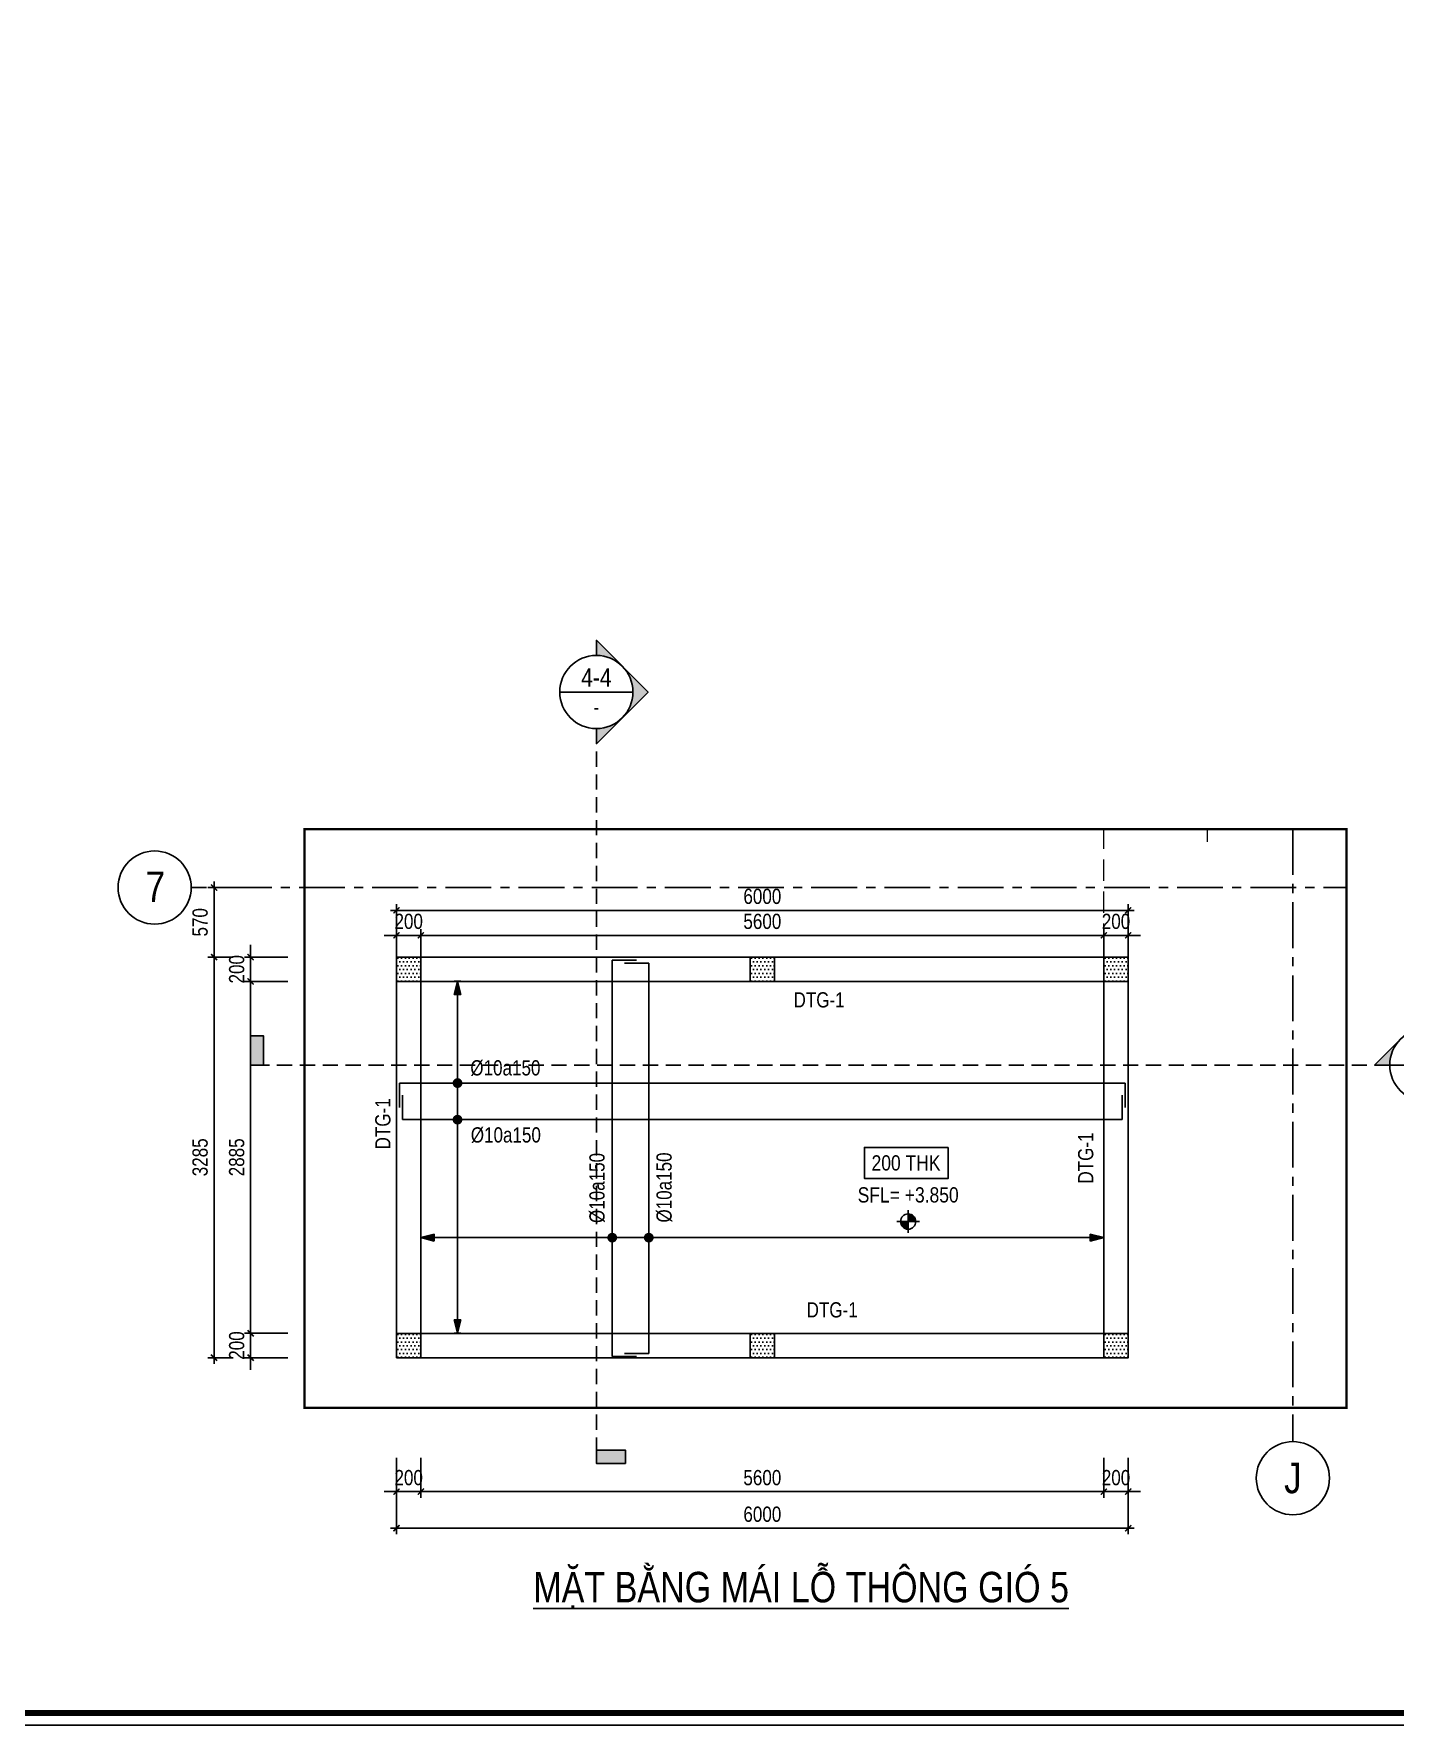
# Model space of a CAD drawing. Header units: millimetres. Extents: x -3582679 to -3542129, y 680309 to 797609.
# Drawn here: x -3570958 to -3559795, y 739709 to 753577 of the extents above; entities that cross this region are included whole.
import ezdxf
from ezdxf.enums import TextEntityAlignment as Align

# ---------------------------------------------------------------- set-up
doc = ezdxf.new("R2010")
doc.units = ezdxf.units.MM
doc.header["$LTSCALE"] = 100
doc.header["$MEASUREMENT"] = 0
for name, pattern in [('BLOCK A - CHI TIET THANG 4$0$HIDDEN', [0.375, 0.25, -0.125]), ('BLOCK B - CHI TIET THANG 5$0$$0$HIDDEN', [0.375, 0.25, -0.125]), ('CENTER', [2, 1.25, -0.25, 0.25, -0.25]), ('HIDDEN', [0.375, 0.25, -0.125])]:
    doc.linetypes.add(name, pattern=pattern)
doc.layers.get('0').update_dxf_attribs({"lineweight": 9})
doc.layers.add("'S_General_Hidden_1 Thin", color=1, linetype='HIDDEN', lineweight=18)
for name, color, linetype in [('01PM. TEXT A', 3, 'Continuous'), ('02PM. TEXT B', 4, 'Continuous'), ('03PM. TEXT C', 1, 'Continuous'), ('04PM. THIN', 7, 'Continuous'), ('05PM. FRAME', 4, 'Continuous'), ('07PM. WACO', 6, 'Continuous'), ('11PM. DIM', 2, 'Continuous'), ('12PM. GRID', 8, 'CENTER'), ('13PM. HATCH', 8, 'Continuous'), ('BLOCK A - CHI TIET THANG 4$0$Ky hieu Truc', 1, 'Continuous'), ('S-Hatch', 8, 'Continuous')]:
    doc.layers.add(name, color=color, linetype=linetype)
doc.styles.add('[PMDC2013]STYLE', font='arial.ttf', dxfattribs={"width": 0.8})
doc.styles.add('BLOCK A - CHI TIET THANG 1$0$VNI-HelveC', font='VHELVCN_0.TTF')
doc.styles.add('BLOCK A - CHI TIET THANG 4$0$VNI-HelveC', font='VHELVCN_0.TTF')
doc.styles.add('BLOCK B - CHI TIET THANG 5$0$$0$Title Block Bold', font='VHELVEB_0.TTF')
doc.styles.add('BLOCK B - CHI TIET THANG 5$0$VNI-HelveCB', font='VHELVCB_0.TTF')
doc.styles.add('ISOCP', font='Isocp.shx', dxfattribs={"bigfont": 'as_sym.shx'})
doc.styles.add('TB', font='arial.ttf', dxfattribs={"width": 0.8})
doc.styles.add('TTP-HelCon', font='VHELVCN_0.TTF')
doc.dimstyles.new('20', dxfattribs={"dimtxt": 250, "dimasz": 200, "dimexe": 250, "dimexo": 0, "dimgap": 100, "dimtad": 1, "dimdec": 0, "dimlfac": 0.2, "dimzin": 0, "dimdsep": 46, "dimtxsty": '[PMDC2013]STYLE', "dimblk": 'TICK', "dimcen": 0, "dimdle": 300, "dimclrd": 2, "dimclre": 2, "dimclrt": 4, "dimadec": 0, "dimazin": 0, "dimtfac": 0.004, "dimtdec": 0, "dimtix": 1, "dimtmove": 2, "dimatfit": 3, "dimldrblk": 'TICK', "dimfxl": 1, "dimtvp": 0.8, "dimtolj": 1, "dimtzin": 0, "dimarcsym": 0})

# ---------------------------------------------------------------- blocks, each defined once
blk = doc.blocks.new('CHG_XX_Khung ten')
blk.add_lwpolyline([(15, 579), (826, 579), (826, 15), (15, 15)], close=True)
at = {"color": 4, "linetype": 'Continuous', "const_width": 1}
blk.add_lwpolyline([(17, 577), (824, 577), (824, 17), (17, 17)], close=True, dxfattribs=at)
blk = doc.blocks.new('BLOCK A - CHI TIET THANG 4$0$HTT-Grid')
at = {"layer": '05PM. FRAME', "linetype": 'ByBlock', "lineweight": -2}
blk.add_line((0, -2.5), (0, 0), dxfattribs=at)
blk.add_circle((0, -8.5), 6, dxfattribs=at)
at = {"layer": '03PM. TEXT C', "linetype": 'ByBlock', "lineweight": -2, "style": 'BLOCK A - CHI TIET THANG 4$0$VNI-HelveC'}
blk.add_attdef('GRID', text='', height=5, dxfattribs=at).set_placement((0, -8.5), align=Align.MIDDLE)
blk = doc.blocks.new('TICK')
at = {"color": 0, "linetype": 'ByBlock'}
blk.add_line((1, 0), (-1, 0), dxfattribs=at)
at = {"color": 7, "linetype": 'ByBlock', "const_width": 0.25}
blk.add_lwpolyline([(-0.5, -0.5), (0.5, 0.5)], dxfattribs=at)
blk = doc.blocks.new('*D280')
at = {"layer": '11PM. DIM', "color": 2, "lineweight": -2, "ltscale": 0.3, "transparency": 16777216}
for p, q in [((-3569180, 746057), (-3569180, 746107)), ((-3568876, 746007), (-3569230, 746007)), ((-3569180, 746007), (-3569180, 745807)), ((-3568876, 745807), (-3569230, 745807)), ((-3569180, 745757), (-3569180, 745707))]:
    blk.add_line(p, q, dxfattribs=at)
at = {"layer": '11PM. DIM', "color": 2, "lineweight": -2, "ltscale": 0.3, "transparency": 16777216, "xscale": 50, "yscale": 50, "zscale": 50}
for p, rotation in [((-3569180, 746007), 270), ((-3569180, 745807), 90)]:
    blk.add_blockref('TICK', p, dxfattribs=dict(at, rotation=rotation))
at = {"layer": '11PM. DIM', "color": 4, "ltscale": 0.3, "transparency": 16777216, "insert": (-3569294, 745907), "char_height": 125, "attachment_point": 5, "rotation": 90, "style": '[PMDC2013]STYLE'}
blk.add_mtext('\\A1;200', dxfattribs=at)
blk = doc.blocks.new('*D281')
at = {"layer": '11PM. DIM', "color": 2, "lineweight": -2, "ltscale": 0.3, "transparency": 16777216}
for p, q in [((-3568876, 745807), (-3569230, 745807)), ((-3569180, 745757), (-3569180, 742972)), ((-3568876, 742922), (-3569230, 742922))]:
    blk.add_line(p, q, dxfattribs=at)
at = {"layer": '11PM. DIM', "color": 2, "lineweight": -2, "ltscale": 0.3, "transparency": 16777216, "xscale": 50, "yscale": 50, "zscale": 50}
for p, rotation in [((-3569180, 745807), 90), ((-3569180, 742922), 270)]:
    blk.add_blockref('TICK', p, dxfattribs=dict(at, rotation=rotation))
at = {"layer": '11PM. DIM', "color": 4, "ltscale": 0.3, "transparency": 16777216, "insert": (-3569294, 744365), "char_height": 125, "attachment_point": 5, "rotation": 90, "style": '[PMDC2013]STYLE'}
blk.add_mtext('\\A1;\\A1;2885', dxfattribs=at)
blk = doc.blocks.new('*D282')
at = {"layer": '11PM. DIM', "color": 2, "lineweight": -2, "ltscale": 0.3, "transparency": 16777216}
for p, q in [((-3568876, 742922), (-3569230, 742922)), ((-3569180, 742972), (-3569180, 743022)), ((-3569180, 742922), (-3569180, 742722)), ((-3568876, 742722), (-3569230, 742722)), ((-3569180, 742672), (-3569180, 742622))]:
    blk.add_line(p, q, dxfattribs=at)
at = {"layer": '11PM. DIM', "color": 2, "lineweight": -2, "ltscale": 0.3, "transparency": 16777216, "xscale": 50, "yscale": 50, "zscale": 50}
for p, rotation in [((-3569180, 742922), 270), ((-3569180, 742722), 90)]:
    blk.add_blockref('TICK', p, dxfattribs=dict(at, rotation=rotation))
at = {"layer": '11PM. DIM', "color": 4, "ltscale": 0.3, "transparency": 16777216, "insert": (-3569294, 742822), "char_height": 125, "attachment_point": 5, "rotation": 90, "style": '[PMDC2013]STYLE'}
blk.add_mtext('\\A1;200', dxfattribs=at)
blk = doc.blocks.new('*D283')
at = {"layer": '11PM. DIM', "color": 2, "lineweight": -2, "ltscale": 0.3, "transparency": 16777216}
for p, q in [((-3569323, 746007), (-3569530, 746007)), ((-3569480, 745957), (-3569480, 742772)), ((-3569323, 742722), (-3569530, 742722))]:
    blk.add_line(p, q, dxfattribs=at)
at = {"layer": '11PM. DIM', "color": 2, "lineweight": -2, "ltscale": 0.3, "transparency": 16777216, "xscale": 50, "yscale": 50, "zscale": 50}
for p, rotation in [((-3569480, 746007), 90), ((-3569480, 742722), 270)]:
    blk.add_blockref('TICK', p, dxfattribs=dict(at, rotation=rotation))
at = {"layer": '11PM. DIM', "color": 4, "ltscale": 0.3, "transparency": 16777216, "insert": (-3569594, 744365), "char_height": 125, "attachment_point": 5, "rotation": 90, "style": '[PMDC2013]STYLE'}
blk.add_mtext('\\A1;3285', dxfattribs=at)
blk = doc.blocks.new('*D284')
at = {"layer": '11PM. DIM', "color": 2, "lineweight": -2, "ltscale": 0.3, "transparency": 16777216}
for p, q in [((-3569323, 746577), (-3569530, 746577)), ((-3569480, 746057), (-3569480, 746527)), ((-3569323, 746007), (-3569530, 746007))]:
    blk.add_line(p, q, dxfattribs=at)
at = {"layer": '11PM. DIM', "color": 2, "lineweight": -2, "ltscale": 0.3, "transparency": 16777216, "xscale": 50, "yscale": 50, "zscale": 50}
for p, rotation in [((-3569480, 746577), 90), ((-3569480, 746007), 270)]:
    blk.add_blockref('TICK', p, dxfattribs=dict(at, rotation=rotation))
at = {"layer": '11PM. DIM', "color": 4, "ltscale": 0.3, "transparency": 16777216, "insert": (-3569594, 746292), "char_height": 125, "attachment_point": 5, "rotation": 90, "style": '[PMDC2013]STYLE'}
blk.add_mtext('\\A1;570', dxfattribs=at)
blk = doc.blocks.new('*U49')
h = blk.add_hatch(color=256)
edge = h.paths.add_edge_path()
edge.add_line((0, -600), (0, -849))
edge.add_line((0, -849), (849, 0))
edge.add_line((849, 0), (0, 849))
edge.add_line((0, 849), (0, 600))
edge.add_arc((0, 0), 600, -90, 90, ccw=False)
blk.add_hatch(color=256).paths.add_polyline_path([(480, -12650), (480, -12435), (0, -12435), (0, -12650)])
blk.add_line((-600, 0), (600, 0))
at = {"linetype": 'BLOCK B - CHI TIET THANG 5$0$$0$HIDDEN', "ltscale": 10}
blk.add_line((0, -600), (0, -12650), dxfattribs=at)
blk.add_lwpolyline([(0, -600), (0, -849), (849, 0), (0, 849), (0, 600, -1)], format="xyb", close=True)
blk.add_lwpolyline([(480, -12650), (480, -12435), (0, -12435), (0, -12650)], close=True)
blk.add_circle((0, 0), 600)
at = {"style": 'BLOCK B - CHI TIET THANG 5$0$$0$Title Block Bold', "flags": 8}
blk.add_attdef('VIEWNUMBER', text='', height=300, dxfattribs=at).set_placement((0, 0), align=Align.BOTTOM_CENTER)
blk.add_attdef('DRAWINGREFERENCE', text='', height=250, dxfattribs=at).set_placement((0, -120), align=Align.TOP_CENTER)
blk = doc.blocks.new('*U279')
h = blk.add_hatch(color=256)
edge = h.paths.add_edge_path()
edge.add_line((-600, 0), (-849, 0))
edge.add_line((-849, 0), (0, 849))
edge.add_line((0, 849), (849, 0))
edge.add_line((849, 0), (600, 0))
edge.add_arc((0, 0), 600, 360, 540)
blk.add_hatch(color=256).paths.add_polyline_path([(-19285, 480), (-19071, 480), (-19071, 0), (-19285, 0)])
at = {"linetype": 'BLOCK B - CHI TIET THANG 5$0$$0$HIDDEN', "ltscale": 10}
blk.add_line((-600, 0), (-19285, 0), dxfattribs=at)
blk.add_line((-600, 0), (600, 0))
blk.add_lwpolyline([(-600, 0), (-849, 0), (0, 849), (849, 0), (600, 0, 1)], format="xyb", close=True)
blk.add_lwpolyline([(-19285, 480), (-19071, 480), (-19071, 0), (-19285, 0)], close=True)
blk.add_circle((0, 0), 600)
at = {"style": 'BLOCK B - CHI TIET THANG 5$0$$0$Title Block Bold', "flags": 8}
blk.add_attdef('VIEWNUMBER', text='', height=300, dxfattribs=at).set_placement((0, 0), align=Align.BOTTOM_CENTER)
blk.add_attdef('DRAWINGREFERENCE', text='', height=250, dxfattribs=at).set_placement((0, -120), align=Align.TOP_CENTER)
blk = doc.blocks.new('*D285')
at = {"layer": '11PM. DIM', "color": 2, "lineweight": -2, "ltscale": 0.3, "transparency": 16777216}
for p, q in [((-3567984, 741901), (-3567984, 741574)), ((-3567784, 741901), (-3567784, 741574)), ((-3568034, 741624), (-3568084, 741624)), ((-3567984, 741624), (-3567784, 741624)), ((-3567734, 741624), (-3567684, 741624))]:
    blk.add_line(p, q, dxfattribs=at)
at = {"layer": '11PM. DIM', "color": 2, "lineweight": -2, "ltscale": 0.3, "transparency": 16777216, "xscale": 50, "yscale": 50, "zscale": 50}
blk.add_blockref('TICK', (-3567984, 741624), dxfattribs=at)
at = {"layer": '11PM. DIM', "color": 2, "lineweight": -2, "ltscale": 0.3, "transparency": 16777216, "xscale": 50, "yscale": 50, "zscale": 50, "rotation": 180}
blk.add_blockref('TICK', (-3567784, 741624), dxfattribs=at)
at = {"layer": '11PM. DIM', "color": 4, "ltscale": 0.3, "transparency": 16777216, "insert": (-3567884, 741738), "char_height": 125, "attachment_point": 5, "style": '[PMDC2013]STYLE'}
blk.add_mtext('\\A1;200', dxfattribs=at)
blk = doc.blocks.new('*D286')
at = {"layer": '11PM. DIM', "color": 2, "lineweight": -2, "ltscale": 0.3, "transparency": 16777216}
for p, q in [((-3567784, 741901), (-3567784, 741574)), ((-3562184, 741901), (-3562184, 741574)), ((-3567734, 741624), (-3562234, 741624))]:
    blk.add_line(p, q, dxfattribs=at)
at = {"layer": '11PM. DIM', "color": 2, "lineweight": -2, "ltscale": 0.3, "transparency": 16777216, "xscale": 50, "yscale": 50, "zscale": 50, "rotation": 180}
blk.add_blockref('TICK', (-3567784, 741624), dxfattribs=at)
at = {"layer": '11PM. DIM', "color": 2, "lineweight": -2, "ltscale": 0.3, "transparency": 16777216, "xscale": 50, "yscale": 50, "zscale": 50}
blk.add_blockref('TICK', (-3562184, 741624), dxfattribs=at)
at = {"layer": '11PM. DIM', "color": 4, "ltscale": 0.3, "transparency": 16777216, "insert": (-3564984, 741738), "char_height": 125, "attachment_point": 5, "style": '[PMDC2013]STYLE'}
blk.add_mtext('\\A1;\\A1;5600', dxfattribs=at)
blk = doc.blocks.new('*D287')
at = {"layer": '11PM. DIM', "color": 2, "lineweight": -2, "ltscale": 0.3, "transparency": 16777216}
for p, q in [((-3562184, 741901), (-3562184, 741574)), ((-3561984, 741901), (-3561984, 741574)), ((-3562234, 741624), (-3562284, 741624)), ((-3562184, 741624), (-3561984, 741624)), ((-3561934, 741624), (-3561884, 741624))]:
    blk.add_line(p, q, dxfattribs=at)
at = {"layer": '11PM. DIM', "color": 2, "lineweight": -2, "ltscale": 0.3, "transparency": 16777216, "xscale": 50, "yscale": 50, "zscale": 50}
blk.add_blockref('TICK', (-3562184, 741624), dxfattribs=at)
at = {"layer": '11PM. DIM', "color": 2, "lineweight": -2, "ltscale": 0.3, "transparency": 16777216, "xscale": 50, "yscale": 50, "zscale": 50, "rotation": 180}
blk.add_blockref('TICK', (-3561984, 741624), dxfattribs=at)
at = {"layer": '11PM. DIM', "color": 4, "ltscale": 0.3, "transparency": 16777216, "insert": (-3562084, 741738), "char_height": 125, "attachment_point": 5, "style": '[PMDC2013]STYLE'}
blk.add_mtext('\\A1;200', dxfattribs=at)
blk = doc.blocks.new('*D288')
at = {"layer": '11PM. DIM', "color": 2, "lineweight": -2, "ltscale": 0.3, "transparency": 16777216}
for p, q in [((-3567984, 741590), (-3567984, 741274)), ((-3561984, 741590), (-3561984, 741274)), ((-3567934, 741324), (-3562034, 741324))]:
    blk.add_line(p, q, dxfattribs=at)
at = {"layer": '11PM. DIM', "color": 2, "lineweight": -2, "ltscale": 0.3, "transparency": 16777216, "xscale": 50, "yscale": 50, "zscale": 50, "rotation": 180}
blk.add_blockref('TICK', (-3567984, 741324), dxfattribs=at)
at = {"layer": '11PM. DIM', "color": 2, "lineweight": -2, "ltscale": 0.3, "transparency": 16777216, "xscale": 50, "yscale": 50, "zscale": 50}
blk.add_blockref('TICK', (-3561984, 741324), dxfattribs=at)
at = {"layer": '11PM. DIM', "color": 4, "ltscale": 0.3, "transparency": 16777216, "insert": (-3564984, 741438), "char_height": 125, "attachment_point": 5, "style": '[PMDC2013]STYLE'}
blk.add_mtext('\\A1;6000', dxfattribs=at)
blk = doc.blocks.new('*D289')
at = {"layer": '11PM. DIM', "color": 2, "lineweight": -2, "ltscale": 0.3, "transparency": 16777216}
for p, q in [((-3567984, 745985), (-3567984, 746235)), ((-3567784, 745985), (-3567784, 746235)), ((-3568034, 746185), (-3568084, 746185)), ((-3567984, 746185), (-3567784, 746185)), ((-3567734, 746185), (-3567684, 746185))]:
    blk.add_line(p, q, dxfattribs=at)
at = {"layer": '11PM. DIM', "color": 2, "lineweight": -2, "ltscale": 0.3, "transparency": 16777216, "xscale": 50, "yscale": 50, "zscale": 50}
blk.add_blockref('TICK', (-3567984, 746185), dxfattribs=at)
at = {"layer": '11PM. DIM', "color": 2, "lineweight": -2, "ltscale": 0.3, "transparency": 16777216, "xscale": 50, "yscale": 50, "zscale": 50, "rotation": 180}
blk.add_blockref('TICK', (-3567784, 746185), dxfattribs=at)
at = {"layer": '11PM. DIM', "color": 4, "ltscale": 0.3, "transparency": 16777216, "insert": (-3567884, 746299), "char_height": 125, "attachment_point": 5, "style": '[PMDC2013]STYLE'}
blk.add_mtext('\\A1;200', dxfattribs=at)
blk = doc.blocks.new('*D290')
at = {"layer": '11PM. DIM', "color": 2, "lineweight": -2, "ltscale": 0.3, "transparency": 16777216}
for p, q in [((-3567784, 745985), (-3567784, 746235)), ((-3562184, 745985), (-3562184, 746235)), ((-3567734, 746185), (-3562234, 746185))]:
    blk.add_line(p, q, dxfattribs=at)
at = {"layer": '11PM. DIM', "color": 2, "lineweight": -2, "ltscale": 0.3, "transparency": 16777216, "xscale": 50, "yscale": 50, "zscale": 50, "rotation": 180}
blk.add_blockref('TICK', (-3567784, 746185), dxfattribs=at)
at = {"layer": '11PM. DIM', "color": 2, "lineweight": -2, "ltscale": 0.3, "transparency": 16777216, "xscale": 50, "yscale": 50, "zscale": 50}
blk.add_blockref('TICK', (-3562184, 746185), dxfattribs=at)
at = {"layer": '11PM. DIM', "color": 4, "ltscale": 0.3, "transparency": 16777216, "insert": (-3564984, 746299), "char_height": 125, "attachment_point": 5, "style": '[PMDC2013]STYLE'}
blk.add_mtext('\\A1;5600', dxfattribs=at)
blk = doc.blocks.new('*D291')
at = {"layer": '11PM. DIM', "color": 2, "lineweight": -2, "ltscale": 0.3, "transparency": 16777216}
for p, q in [((-3562184, 745985), (-3562184, 746235)), ((-3561984, 745985), (-3561984, 746235)), ((-3562234, 746185), (-3562284, 746185)), ((-3562184, 746185), (-3561984, 746185)), ((-3561934, 746185), (-3561884, 746185))]:
    blk.add_line(p, q, dxfattribs=at)
at = {"layer": '11PM. DIM', "color": 2, "lineweight": -2, "ltscale": 0.3, "transparency": 16777216, "xscale": 50, "yscale": 50, "zscale": 50}
blk.add_blockref('TICK', (-3562184, 746185), dxfattribs=at)
at = {"layer": '11PM. DIM', "color": 2, "lineweight": -2, "ltscale": 0.3, "transparency": 16777216, "xscale": 50, "yscale": 50, "zscale": 50, "rotation": 180}
blk.add_blockref('TICK', (-3561984, 746185), dxfattribs=at)
at = {"layer": '11PM. DIM', "color": 4, "ltscale": 0.3, "transparency": 16777216, "insert": (-3562084, 746299), "char_height": 125, "attachment_point": 5, "style": '[PMDC2013]STYLE'}
blk.add_mtext('\\A1;200', dxfattribs=at)
blk = doc.blocks.new('*D292')
at = {"layer": '11PM. DIM', "color": 2, "lineweight": -2, "ltscale": 0.3, "transparency": 16777216}
for p, q in [((-3567984, 746219), (-3567984, 746440)), ((-3562034, 746390), (-3567934, 746390)), ((-3561984, 746219), (-3561984, 746440))]:
    blk.add_line(p, q, dxfattribs=at)
at = {"layer": '11PM. DIM', "color": 2, "lineweight": -2, "ltscale": 0.3, "transparency": 16777216, "xscale": 50, "yscale": 50, "zscale": 50, "rotation": 180}
blk.add_blockref('TICK', (-3567984, 746390), dxfattribs=at)
at = {"layer": '11PM. DIM', "color": 2, "lineweight": -2, "ltscale": 0.3, "transparency": 16777216, "xscale": 50, "yscale": 50, "zscale": 50}
blk.add_blockref('TICK', (-3561984, 746390), dxfattribs=at)
at = {"layer": '11PM. DIM', "color": 4, "ltscale": 0.3, "transparency": 16777216, "insert": (-3564984, 746504), "char_height": 125, "attachment_point": 5, "style": '[PMDC2013]STYLE'}
blk.add_mtext('\\A1;6000', dxfattribs=at)
blk = doc.blocks.new('BLOCK A - CHI TIET THANG 1$0$13123123213')
at = {"linetype": 'ByBlock'}
h = blk.add_hatch(color=0, dxfattribs=at)
h.paths.add_polyline_path([(0, 1), (0, 0), (1, 0, 0.414214)])
h.paths.add_polyline_path([(0, 0), (-1, 0, 0.414214), (0, -1)])
at = {"color": 0, "linetype": 'ByBlock'}
for p, q in [((-1.5, 0), (1.5, 0)), ((0, -1.5), (0, 1.5))]:
    blk.add_line(p, q, dxfattribs=at)
blk.add_circle((0, 0), 1, dxfattribs=at)
at = {"color": 0, "linetype": 'ByBlock', "lineweight": -2, "style": 'BLOCK A - CHI TIET THANG 1$0$VNI-HelveC'}
for tag, p in [('TEXT1', (0, 10.5)), ('TEXT2', (0, 7)), ('TEXT3', (0, 3.5))]:
    blk.add_attdef(tag, text='', height=2, dxfattribs=at).set_placement(p, align=Align.MIDDLE_CENTER)
blk = doc.blocks.new('SLABTAG')
blk.add_lwpolyline([(5.76, 2.12), (-5.68, 2.12), (-5.68, -2.12), (5.76, -2.12)], close=True)
at = {"style": 'ISOCP'}
blk.add_attdef('SLABTTHK', text='', height=3, dxfattribs=at).set_placement((0, 0), align=Align.MIDDLE)
blk = doc.blocks.new('*U303')
at = {"layer": 'S-Hatch'}
h = blk.add_hatch(color=256, dxfattribs=at)
h.dxf.hatch_style = 1
h.paths.add_polyline_path([(-55, 2050), (55, 2050), (0, 2270)])
h = blk.add_hatch(color=256, dxfattribs=at)
h.dxf.hatch_style = 1
h.paths.add_polyline_path([(0, -3500), (55, -3280), (-55, -3280)])
at = {"linetype": 'ByBlock'}
for p, q in [((-900, 0), (-900, 400)), ((10900, 0), (10900, 400)), ((-900, 0), (10900, 0))]:
    blk.add_line(p, q, dxfattribs=at)
at = {"layer": 'S-Hatch'}
for p, q in [((-55, 2270), (55, 2270)), ((-55, 2050), (0, 2270)), ((0, 2270), (55, 2050)), ((-55, 2050), (55, 2050)), ((0, 2050), (0, -3280)), ((-55, -3280), (55, -3280)), ((-55, -3280), (0, -3500)), ((0, -3500), (55, -3280)), ((-55, -3500), (55, -3500))]:
    blk.add_line(p, q, dxfattribs=at)
at = {"layer": 'S-Hatch', "const_width": 80, "flags": 128}
blk.add_lwpolyline([(-40, 0, -1), (40, 0, -1)], format="xyb", close=True, dxfattribs=at)
at = {"layer": '02PM. TEXT B', "linetype": 'ByBlock', "style": 'TB', "width": 0.8, "flags": 8}
blk.add_attdef('1', text='', height=250, dxfattribs=at).set_placement((218, -250), align=Align.MIDDLE_LEFT)
blk = doc.blocks.new('*U302')
at = {"layer": 'S-Hatch'}
h = blk.add_hatch(color=256, dxfattribs=at)
h.dxf.hatch_style = 1
h.paths.add_polyline_path([(-55, 1450), (55, 1450), (0, 1670)])
h = blk.add_hatch(color=256, dxfattribs=at)
h.dxf.hatch_style = 1
h.paths.add_polyline_path([(0, -4100), (55, -3880), (-55, -3880)])
at = {"linetype": 'ByBlock'}
for p, q in [((-950, 0), (10950, 0)), ((-950, 0), (-950, -400)), ((10950, 0), (10950, -400))]:
    blk.add_line(p, q, dxfattribs=at)
at = {"layer": 'S-Hatch'}
for p, q in [((-55, 1670), (55, 1670)), ((-55, 1450), (0, 1670)), ((0, 1670), (55, 1450)), ((-55, 1450), (55, 1450)), ((0, 1450), (0, -3880)), ((-55, -3880), (55, -3880)), ((-55, -3880), (0, -4100)), ((0, -4100), (55, -3880)), ((-55, -4100), (55, -4100))]:
    blk.add_line(p, q, dxfattribs=at)
at = {"layer": 'S-Hatch', "const_width": 80, "flags": 128}
blk.add_lwpolyline([(-40, 0, 1), (40, 0, 1)], format="xyb", close=True, dxfattribs=at)
at = {"layer": '02PM. TEXT B', "linetype": 'ByBlock', "style": 'TB', "width": 0.8, "flags": 8}
blk.add_attdef('1', text='', height=250, dxfattribs=at).set_placement((210, 250), align=Align.MIDDLE_LEFT)
blk = doc.blocks.new('*U305')
at = {"layer": 'S-Hatch'}
h = blk.add_hatch(color=256, dxfattribs=at)
h.dxf.hatch_style = 1
h.paths.add_polyline_path([(-55, 3520), (55, 3520), (0, 3740)])
h = blk.add_hatch(color=256, dxfattribs=at)
h.dxf.hatch_style = 1
h.paths.add_polyline_path([(0, -7460), (55, -7240), (-55, -7240)])
at = {"linetype": 'ByBlock'}
for p, q in [((-1900, 0), (-1900, 400)), ((4500, 0), (4500, 400)), ((-1900, 0), (4500, 0))]:
    blk.add_line(p, q, dxfattribs=at)
at = {"layer": 'S-Hatch'}
for p, q in [((-55, 3740), (55, 3740)), ((-55, 3520), (0, 3740)), ((0, 3740), (55, 3520)), ((-55, 3520), (55, 3520)), ((0, 3520), (0, -7240)), ((-55, -7240), (55, -7240)), ((-55, -7240), (0, -7460)), ((-55, -7460), (55, -7460)), ((0, -7460), (55, -7240))]:
    blk.add_line(p, q, dxfattribs=at)
at = {"layer": 'S-Hatch', "const_width": 80, "flags": 128}
blk.add_lwpolyline([(-40, 0, -1), (40, 0, -1)], format="xyb", close=True, dxfattribs=at)
at = {"layer": '02PM. TEXT B', "linetype": 'ByBlock', "style": 'TB', "width": 0.8, "flags": 8}
blk.add_attdef('1', text='', height=250, dxfattribs=at).set_placement((248, -250), align=Align.MIDDLE_LEFT)
blk = doc.blocks.new('*U304')
at = {"layer": 'S-Hatch'}
h = blk.add_hatch(color=256, dxfattribs=at)
h.dxf.hatch_style = 1
h.paths.add_polyline_path([(-55, 2920), (55, 2920), (0, 3140)])
h = blk.add_hatch(color=256, dxfattribs=at)
h.dxf.hatch_style = 1
h.paths.add_polyline_path([(0, -8060), (55, -7840), (-55, -7840)])
at = {"linetype": 'ByBlock'}
for p, q in [((-1950, 0), (4550, 0)), ((-1950, 0), (-1950, -400)), ((4550, 0), (4550, -400))]:
    blk.add_line(p, q, dxfattribs=at)
at = {"layer": 'S-Hatch'}
for p, q in [((-55, 3140), (55, 3140)), ((-55, 2920), (0, 3140)), ((0, 3140), (55, 2920)), ((-55, 2920), (55, 2920)), ((0, 2920), (0, -7840)), ((-55, -7840), (55, -7840)), ((-55, -7840), (0, -8060)), ((0, -8060), (55, -7840)), ((-55, -8060), (55, -8060))]:
    blk.add_line(p, q, dxfattribs=at)
at = {"layer": 'S-Hatch', "const_width": 80, "flags": 128}
blk.add_lwpolyline([(-40, 0, 1), (40, 0, 1)], format="xyb", close=True, dxfattribs=at)
at = {"layer": '02PM. TEXT B', "linetype": 'ByBlock', "style": 'TB', "width": 0.8, "flags": 8}
blk.add_attdef('1', text='', height=250, dxfattribs=at).set_placement((240, 250), align=Align.MIDDLE_LEFT)

msp = doc.modelspace()

# ---------------------------------------------------------------- block references
at = {"layer": '04PM. THIN', "xscale": 50, "yscale": 50, "zscale": 50}
msp.add_blockref('CHG_XX_Khung ten', (-3583429.2, 738959.1), dxfattribs=at)

# ---------------------------------------------------------------- next in the draw order: hatches: boundary and pattern name
at = {"layer": '13PM. HATCH'}
h = msp.add_hatch(dxfattribs=at)
h.set_pattern_fill('DOTS', color=256, scale=500, style=0)
h.set_pattern_definition([(0, (-55848.513, -32501.865), (15.625, 31.25), [0, -31.25])])
h.paths.add_polyline_path([(-3567983.5, 745806.4), (-3567783.5, 745806.4), (-3567783.5, 746006.4), (-3567983.5, 746006.4)])
h = msp.add_hatch(dxfattribs=at)
h.set_pattern_fill('DOTS', color=256, scale=500, style=0)
h.set_pattern_definition([(0, (-52948.513, -32501.865), (15.625, 31.25), [0, -31.25])])
h.paths.add_polyline_path([(-3565083.5, 745806.4), (-3564883.5, 745806.4), (-3564883.5, 746006.4), (-3565083.5, 746006.4)])
h = msp.add_hatch(dxfattribs=at)
h.set_pattern_fill('DOTS', color=256, scale=500, style=0)
h.set_pattern_definition([(0, (-50048.513, -32501.865), (15.625, 31.25), [0, -31.25])])
h.paths.add_polyline_path([(-3562183.5, 745806.4), (-3561983.5, 745806.4), (-3561983.5, 746006.4), (-3562183.5, 746006.4)])
h = msp.add_hatch(dxfattribs=at)
h.set_pattern_fill('DOTS', color=256, scale=500, style=0)
h.set_pattern_definition([(0, (-55848.513, -35586.865), (15.625, 31.25), [0, -31.25])])
h.paths.add_polyline_path([(-3567983.5, 742721.4), (-3567783.5, 742721.4), (-3567783.5, 742921.4), (-3567983.5, 742921.4)])
h = msp.add_hatch(dxfattribs=at)
h.set_pattern_fill('DOTS', color=256, scale=500, style=0)
h.set_pattern_definition([(0, (-52948.513, -35586.865), (15.625, 31.25), [0, -31.25])])
h.paths.add_polyline_path([(-3565083.5, 742721.4), (-3564883.5, 742721.4), (-3564883.5, 742921.4), (-3565083.5, 742921.4)])
h = msp.add_hatch(dxfattribs=at)
h.set_pattern_fill('DOTS', color=256, scale=500, style=0)
h.set_pattern_definition([(0, (-50048.513, -35586.865), (15.625, 31.25), [0, -31.25])])
h.paths.add_polyline_path([(-3562183.5, 742721.4), (-3561983.5, 742721.4), (-3561983.5, 742921.4), (-3562183.5, 742921.4)])

# ---------------------------------------------------------------- next in the draw order: linework, layer by layer
at = {"layer": "'S_General_Hidden_1 Thin", "ltscale": 7}
for p, q in [((-3562183.3, 746107.1), (-3562183.3, 747056.1)), ((-3561333.3, 746952.1), (-3561333.3, 747056.1)), ((-3562183.3, 742924.2), (-3562183.3, 745807.1))]:
    msp.add_line(p, q, dxfattribs=at)
at = {"linetype": 'BLOCK A - CHI TIET THANG 4$0$HIDDEN', "ltscale": 10, "const_width": 20}
msp.add_lwpolyline([(-3568738.2, 747056.1), (-3560193.2, 747056.1), (-3560193.2, 742311), (-3568738.2, 742311)], close=True, dxfattribs=at)
at = {"layer": '05PM. FRAME'}
for points in [[(-3561983.5, 746006.4), (-3567983.5, 746006.4), (-3567983.5, 742721.4), (-3561983.5, 742721.4)], [(-3562183.5, 745806.4), (-3567783.5, 745806.4), (-3567783.5, 742921.4), (-3562183.5, 742921.4)]]:
    msp.add_lwpolyline(points, close=True, dxfattribs=at)
at = {"layer": '07PM. WACO'}
for points in [[(-3567983.5, 745806.4), (-3567783.5, 745806.4), (-3567783.5, 746006.4), (-3567983.5, 746006.4)], [(-3565083.5, 745806.4), (-3564883.5, 745806.4), (-3564883.5, 746006.4), (-3565083.5, 746006.4)], [(-3562183.5, 745806.4), (-3561983.5, 745806.4), (-3561983.5, 746006.4), (-3562183.5, 746006.4)], [(-3567983.5, 742721.4), (-3567783.5, 742721.4), (-3567783.5, 742921.4), (-3567983.5, 742921.4)], [(-3565083.5, 742721.4), (-3564883.5, 742721.4), (-3564883.5, 742921.4), (-3565083.5, 742921.4)], [(-3562183.5, 742721.4), (-3561983.5, 742721.4), (-3561983.5, 742921.4), (-3562183.5, 742921.4)]]:
    msp.add_lwpolyline(points, close=True, dxfattribs=at)
at = {"layer": '12PM. GRID', "ltscale": 3}
for p, q in [((-3560633.4, 747056.1), (-3560633.4, 742159.2)), ((-3569382.4, 746577.1), (-3560193.2, 746577.1))]:
    msp.add_line(p, q, dxfattribs=at)

# ---------------------------------------------------------------- next in the draw order: block references
at = {"layer": '02PM. TEXT B'}
ref = msp.add_blockref('SLABTAG', (-3563805.9, 744319.2), dxfattribs=dict(at, xscale=60, yscale=60, zscale=60))
ref.add_attrib('SLABTTHK', '200 THK', dxfattribs={"layer": '0', "height": 125, "style": 'TTP-HelCon'}).set_placement((-3563805.9, 744319.2), align=Align.MIDDLE)
ref = msp.add_blockref('BLOCK A - CHI TIET THANG 1$0$13123123213', (-3563788.2, 743838.3), dxfattribs=dict(at, xscale=62.5, yscale=62.5, zscale=62.5))
ref.add_attrib('TEXT3', 'SFL= +3.850', dxfattribs={"layer": '0', "color": 0, "linetype": 'ByBlock', "lineweight": -2, "height": 125, "style": 'BLOCK A - CHI TIET THANG 1$0$VNI-HelveC'}).set_placement((-3563788.2, 744057.1), align=Align.MIDDLE_CENTER)
at = {"layer": '07PM. WACO'}
ref = msp.add_blockref('*U49', (-3566345.1, 748180.1), dxfattribs=dict(at, xscale=0.5, yscale=0.5, zscale=0.5))
ref.add_attrib('VIEWNUMBER', '4-4', dxfattribs={"layer": '0', "height": 150, "style": 'BLOCK B - CHI TIET THANG 5$0$VNI-HelveCB'}).set_placement((-3566345.1, 748180.1), align=Align.BOTTOM_CENTER)
ref.add_attrib('DRAWINGREFERENCE', '-', dxfattribs={"layer": '0', "height": 125, "style": 'BLOCK B - CHI TIET THANG 5$0$VNI-HelveCB'}).set_placement((-3566345.1, 748120.1), align=Align.TOP_CENTER)
at = {"layer": '07PM. WACO', "linetype": 'ByBlock'}
ref = msp.add_blockref('*U304', (-3566215.1, 743706.4), dxfattribs=dict(at, xscale=0.5, yscale=0.5, zscale=0.5, rotation=90))
ref.add_attrib('1', '%%c10a150', dxfattribs={"layer": '02PM. TEXT B', "linetype": 'ByBlock', "height": 125, "rotation": 90, "style": 'TB', "width": 0.8}).set_placement((-3566340.1, 743826.2), align=Align.MIDDLE_LEFT)
ref = msp.add_blockref('*U305', (-3565915.1, 743706.4), dxfattribs=dict(at, xscale=0.5, yscale=0.5, zscale=0.5, rotation=90))
ref.add_attrib('1', '%%c10a150', dxfattribs={"layer": '02PM. TEXT B', "linetype": 'ByBlock', "height": 125, "rotation": 90, "style": 'TB', "width": 0.8}).set_placement((-3565790.1, 743830.2), align=Align.MIDDLE_LEFT)
ref = msp.add_blockref('*U302', (-3567483.5, 744973.8), dxfattribs=dict(at, xscale=0.5, yscale=0.5, zscale=0.5))
ref.add_attrib('1', '%%c10a150', dxfattribs={"layer": '02PM. TEXT B', "linetype": 'ByBlock', "height": 125, "style": 'TB', "width": 0.8}).set_placement((-3567378.5, 745098.8), align=Align.MIDDLE_LEFT)
ref = msp.add_blockref('*U303', (-3567483.5, 744673.8), dxfattribs=dict(at, xscale=0.5, yscale=0.5, zscale=0.5))
ref.add_attrib('1', '%%c10a150', dxfattribs={"layer": '02PM. TEXT B', "linetype": 'ByBlock', "height": 125, "style": 'TB', "width": 0.8}).set_placement((-3567374.6, 744548.8), align=Align.MIDDLE_LEFT)
at = {"layer": '07PM. WACO'}
ref = msp.add_blockref('*U279', (-3559539.1, 745121.8), dxfattribs=dict(at, xscale=0.5, yscale=0.5, zscale=0.5))
ref.add_attrib('VIEWNUMBER', '3-3', dxfattribs={"layer": '0', "height": 150, "style": 'BLOCK B - CHI TIET THANG 5$0$VNI-HelveCB'}).set_placement((-3559539.1, 745121.8), align=Align.BOTTOM_CENTER)
ref.add_attrib('DRAWINGREFERENCE', '-', dxfattribs={"layer": '0', "height": 125, "style": 'BLOCK B - CHI TIET THANG 5$0$VNI-HelveCB'}).set_placement((-3559539.1, 745061.8), align=Align.TOP_CENTER)
at = {"layer": 'BLOCK A - CHI TIET THANG 4$0$Ky hieu Truc'}
ref = msp.add_blockref('BLOCK A - CHI TIET THANG 4$0$HTT-Grid', (-3569542.3, 746577.1), dxfattribs=dict(at, xscale=50.00000000000003, yscale=50.00000000000003, zscale=50.00000000000003, rotation=270))
ref.add_attrib('GRID', '7', dxfattribs={"layer": '0', "linetype": 'ByBlock', "lineweight": -2, "height": 250, "style": 'BLOCK A - CHI TIET THANG 4$0$VNI-HelveC'}).set_placement((-3569961, 746583.4), align=Align.MIDDLE)
ref = msp.add_blockref('BLOCK A - CHI TIET THANG 4$0$HTT-Grid', (-3560633.4, 742159.2), dxfattribs=dict(at, xscale=50, yscale=50, zscale=50))
ref.add_attrib('GRID', 'J', dxfattribs={"layer": '0', "linetype": 'ByBlock', "lineweight": -2, "height": 250, "style": 'BLOCK A - CHI TIET THANG 4$0$VNI-HelveC'}).set_placement((-3560633.4, 741734.2), align=Align.MIDDLE)

# ---------------------------------------------------------------- next in the draw order: texts
at = {"layer": '01PM. TEXT A', "style": '[PMDC2013]STYLE', "width": 0.8}
for p in [(-3564728.2, 745593.7, 0), (-3564621.2, 743051.9, 0)]:
    msp.add_text('DTG-1', height=125, dxfattribs=at).set_placement(p)
for p in [(-3568033.3, 744429.9, 0), (-3562270.1, 744149.8)]:
    msp.add_text('DTG-1', height=125, rotation=90, dxfattribs=at).set_placement(p)
msp.add_text('%%UMẶT BẰNG MÁI LỖ THÔNG GIÓ 5', height=250, dxfattribs=at).set_placement((-3564666, 740716.3), align=Align.CENTER)

# ---------------------------------------------------------------- next in the draw order: dimensions: what is measured, and where the dimension line sits
at = {"layer": '11PM. DIM', "ltscale": 0.3}
for base, p1, p2, picture, middle in [((-3569480, 746577.1), (-3569322.9, 746007.1), (-3569322.9, 746577.1), '*D284', (-3569593.8, 746292.1)), ((-3569180, 745807.1), (-3568875.6, 746007.1), (-3568875.6, 745807.1), '*D280', (-3569293.8, 745907.1)), ((-3569480, 742722.1), (-3569322.9, 746007.1), (-3569322.9, 742722.1), '*D283', (-3569593.9, 744364.6)), ((-3569180, 742722.1), (-3568875.6, 742922.1), (-3568875.6, 742722.1), '*D282', (-3569293.8, 742822.1))]:
    dim = msp.add_linear_dim(base=base, p1=p1, p2=p2, angle=90, dimstyle='20', override={"dimscale": 0.5, "dimasz": 100, "dimexe": 100, "dimlfac": 1, "dimdle": 100}, dxfattribs=at)
    dim.commit()
    dim.dimension.update_dxf_attribs({"geometry": picture, "text_midpoint": middle})
for base, p1, p2, picture, middle in [((-3567983.5, 746389.8), (-3561983.5, 746219.2), (-3567983.5, 746219.2), '*D292', (-3564983.5, 746503.6)), ((-3567783.5, 746185.2), (-3567983.5, 745984.5), (-3567783.5, 745984.5), '*D289', (-3567883.5, 746299.1)), ((-3562183.5, 746185.2), (-3567783.5, 745984.5), (-3562183.5, 745984.5), '*D290', (-3564983.5, 746299.1)), ((-3561983.5, 746185.2), (-3562183.5, 745984.5), (-3561983.5, 745984.5), '*D291', (-3562083.5, 746299.1)), ((-3567783.5, 741624.1), (-3567983.5, 741900.8), (-3567783.5, 741900.8), '*D285', (-3567883.5, 741737.9)), ((-3561983.5, 741624.1), (-3562183.5, 741900.8), (-3561983.5, 741900.8), '*D287', (-3562083.5, 741737.9)), ((-3561983.5, 741324.1), (-3567983.5, 741589.6), (-3561983.5, 741589.6), '*D288', (-3564983.5, 741437.9))]:
    dim = msp.add_linear_dim(base=base, p1=p1, p2=p2, dimstyle='20', override={"dimscale": 0.5, "dimasz": 100, "dimexe": 100, "dimlfac": 1, "dimdle": 100}, dxfattribs=at)
    dim.commit()
    dim.dimension.update_dxf_attribs({"geometry": picture, "text_midpoint": middle})
dim = msp.add_linear_dim(base=(-3569180, 742922.1), p1=(-3568875.6, 745807.1), p2=(-3568875.6, 742922.1), angle=90, text='\\A1;2885', dimstyle='20', override={"dimscale": 0.5, "dimasz": 100, "dimexe": 100, "dimlfac": 1, "dimdle": 100}, dxfattribs=at)
dim.commit()
dim.dimension.update_dxf_attribs({"geometry": '*D281', "text_midpoint": (-3569293.8, 744364.6)})
dim = msp.add_linear_dim(base=(-3562183.5, 741624.1), p1=(-3567783.5, 741900.8), p2=(-3562183.5, 741900.8), text='\\A1;5600', dimstyle='20', override={"dimscale": 0.5, "dimasz": 100, "dimexe": 100, "dimlfac": 1, "dimdle": 100}, dxfattribs=at)
dim.commit()
dim.dimension.update_dxf_attribs({"geometry": '*D286', "text_midpoint": (-3564983.5, 741737.9)})

doc.saveas('drawing.dxf')
